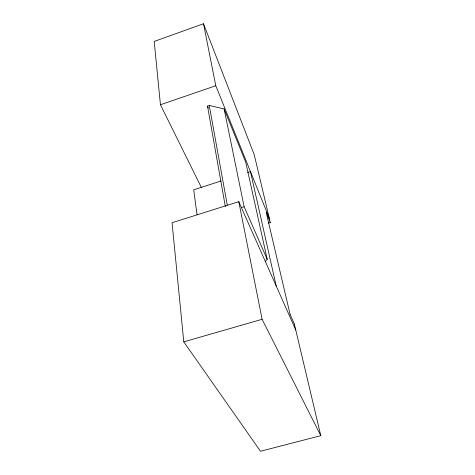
<?xml version="1.0" encoding="UTF-8"?>
<svg xmlns="http://www.w3.org/2000/svg" width="475" height="475" viewBox="0 0 475 475"><rect width="100%" height="100%" fill="white"/><g stroke="black" fill="none" stroke-linecap="round" stroke-linejoin="round"><path stroke-width="0.71" d="M265.264 261.541L267.223 259.35L245.777 162.349L224.117 108.929L209.273 105.486L207.504 106.085L225.346 206.583M290.106 314.438L266.16 212.289L270.334 222.668L254.244 154.719L203.496 23.75L154.203 41.426L160.443 104.761L201.531 187.785M160.443 104.761L215.787 85.743L203.496 23.75M241.395 207.557L244.114 206.672L224.117 108.929M221.018 181.017L193.693 189.81L197.06 214.736M247.647 172.455L250.45 171.552L276.207 285.98M295.783 330.072L238.777 201.673L172.057 222.739L183.783 341.846L260.496 451.25L320.797 435.676L294.352 324.051M268.322 223.113L270.299 222.502M183.783 341.846L262.105 319.307L320.797 435.676M290.1 314.414L294.358 324.075M244.114 206.672L267.223 259.35M207.504 106.085L208.377 108.128M215.787 85.743L269.26 218.12M238.777 201.673L262.105 319.307M209.273 105.486L227.293 205.2"/></g></svg>
